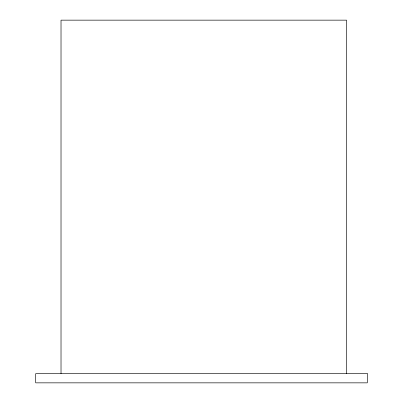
<?xml version="1.0" encoding="UTF-8"?>
<svg xmlns="http://www.w3.org/2000/svg" width="403" height="403" viewBox="0 0 403 403"><rect width="100%" height="100%" fill="white"/><g stroke="black" fill="none" stroke-linecap="round" stroke-linejoin="round"><path stroke-width="0.6" d="M346.585 373.636L346.585 20.15L61.019 20.15L61.019 373.636M367.314 373.636L35.686 373.636L35.686 382.85L367.314 382.85L367.314 373.636"/></g></svg>
